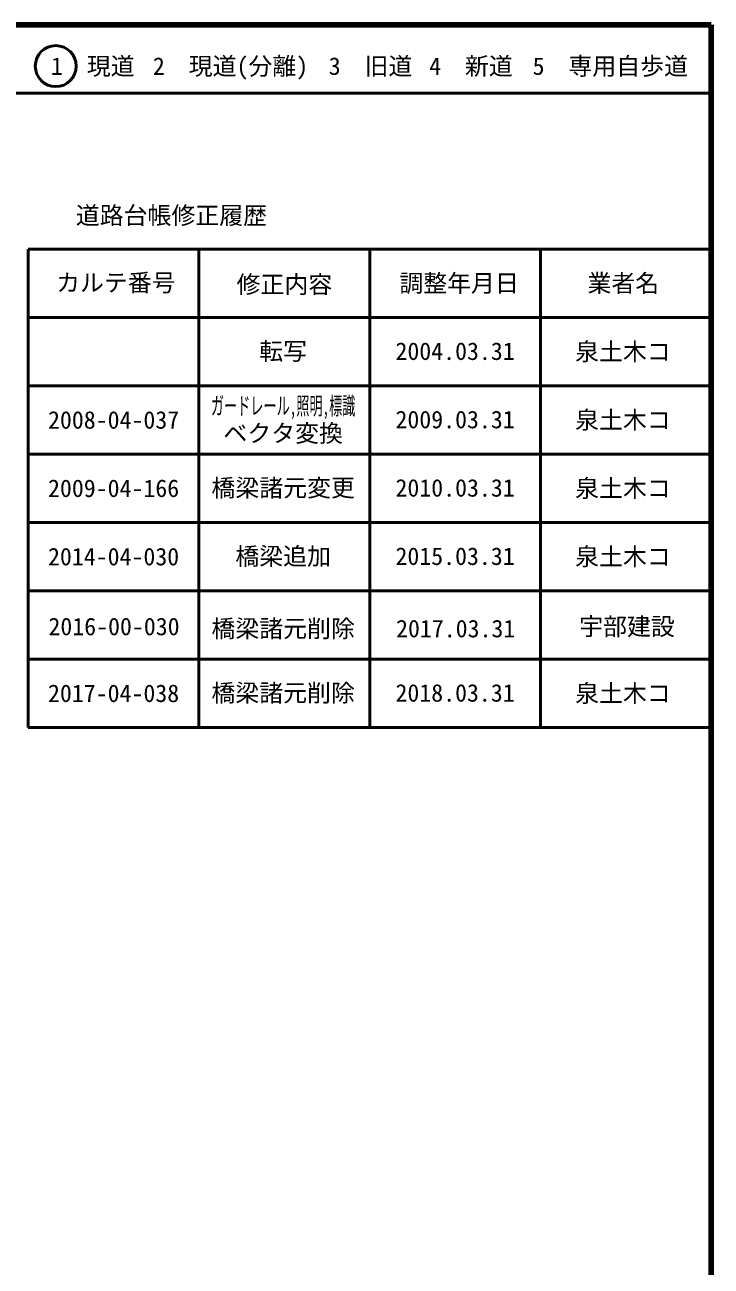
# Model space of a CAD drawing. Units: millimetres on the paper, enlarged 1000 times. Extents: x 40000 to 680000, y 20000 to 380000.
# Drawn here: x 579500 to 680000, y 198357 to 380000 of the extents above; entities that cross this region are included whole.
import ezdxf
from ezdxf.enums import TextEntityAlignment as Align

# ---------------------------------------------------------------- set-up
doc = ezdxf.new("R2010")
doc.units = ezdxf.units.MM
doc.header["$LTSCALE"] = 1000
for name, color, linetype, lineweight in [('M-TTL', 2, 'Continuous', 140), ('M-TTL-FRAM', 2, 'Continuous', 50), ('M-TTL-LINE', 7, 'Continuous', 50)]:
    doc.layers.add(name, color=color, linetype=linetype, lineweight=lineweight)
doc.layers.add('M-TTL-TXT', color=7, linetype='Continuous')
doc.styles.add('ＭＳ ゴシック', font='')
doc.styles.get('ＭＳ ゴシック').set_extended_font_data('MS Gothic')

msp = doc.modelspace()

# ---------------------------------------------------------------- linework, layer by layer
at = {"layer": 'M-TTL'}
for p, q in [((680000, 380000), (40000, 380000)), ((680000, 20000), (680000, 380000))]:
    msp.add_line(p, q, dxfattribs=at)
at = {"layer": 'M-TTL-FRAM'}
for p, q in [((580000, 347197), (680000, 347197)), ((580000, 347197), (580000, 277197)), ((580000, 277197), (680000, 277197))]:
    msp.add_line(p, q, dxfattribs=at)
at = {"layer": 'M-TTL-LINE'}
for p, q in [((40000, 370000), (680000, 370000)), ((605000, 347197), (605000, 277197)), ((630000, 347197), (630000, 277197)), ((655000, 347197), (655000, 277197)), ((580000, 337197), (680000, 337197)), ((580000, 327197), (680000, 327197)), ((580000, 317197), (680000, 317197)), ((580000, 307197), (680000, 307197)), ((580000, 297197), (680000, 297197)), ((580000, 287197), (680000, 287197))]:
    msp.add_line(p, q, dxfattribs=at)
msp.add_circle((584031, 373958), 3000, dxfattribs=at)

# ---------------------------------------------------------------- texts
at = {"layer": 'M-TTL-TXT', "style": 'ＭＳ ゴシック'}
for s, p in [('1\u3000現道', (589448, 373958)), ('2\u3000現道(分離)', (609619, 373958)), ('3\u3000旧道', (630121, 373958)), ('4\u3000新道', (644824, 373958)), ('5\u3000専用自歩道', (665228, 373958)), ('道路台帳修正履歴', (600968, 352113)), ('カルテ番号', (592839, 342277)), ('修正内容', (617509, 342023)), ('調整年月日', (643089, 342197)), ('業者名', (667134, 342197)), ('転写', (617327, 332245)), ('2004.03.31', (642500, 332245)), ('泉土木コ', (667077, 332189)), ('2008-04-037', (592500, 322189)), ('2009.03.31', (642500, 322245)), ('泉土木コ', (667077, 322189)), ('ベクタ変換', (617327, 320245)), ('2009-04-166', (592500, 312189)), ('橋梁諸元変更', (617327, 312245)), ('2010.03.31', (642500, 312245)), ('泉土木コ', (667077, 312189)), ('2014-04-030', (592500, 302189)), ('橋梁追加', (617327, 302245)), ('2015.03.31', (642500, 302245)), ('泉土木コ', (667077, 302189)), ('橋梁諸元削除', (617327, 291658)), ('2017.03.31', (642588, 291658)), ('2017-04-038', (592500, 282189)), ('橋梁諸元削除', (617327, 282245)), ('2018.03.31', (642500, 282245)), ('泉土木コ', (667077, 282189))]:
    msp.add_text(s, height=2566, dxfattribs=at).set_placement(p, align=Align.MIDDLE_CENTER)
at = {"layer": 'M-TTL-TXT', "style": 'ＭＳ ゴシック', "width": 0.55}
msp.add_text('ガードレール,照明,標識', height=2566, dxfattribs=at).set_placement((617327, 324245), align=Align.MIDDLE_CENTER)
at = {"layer": 'M-TTL-TXT', "style": 'ＭＳ ゴシック'}
msp.add_text('2016-00-030', height=2566, dxfattribs=at).set_placement((582962, 289908), align=Align.BOTTOM_LEFT)
msp.add_text('宇部建設', height=2566, dxfattribs=at).set_placement((667675, 289908), align=Align.BOTTOM_CENTER)

doc.saveas('drawing.dxf')
